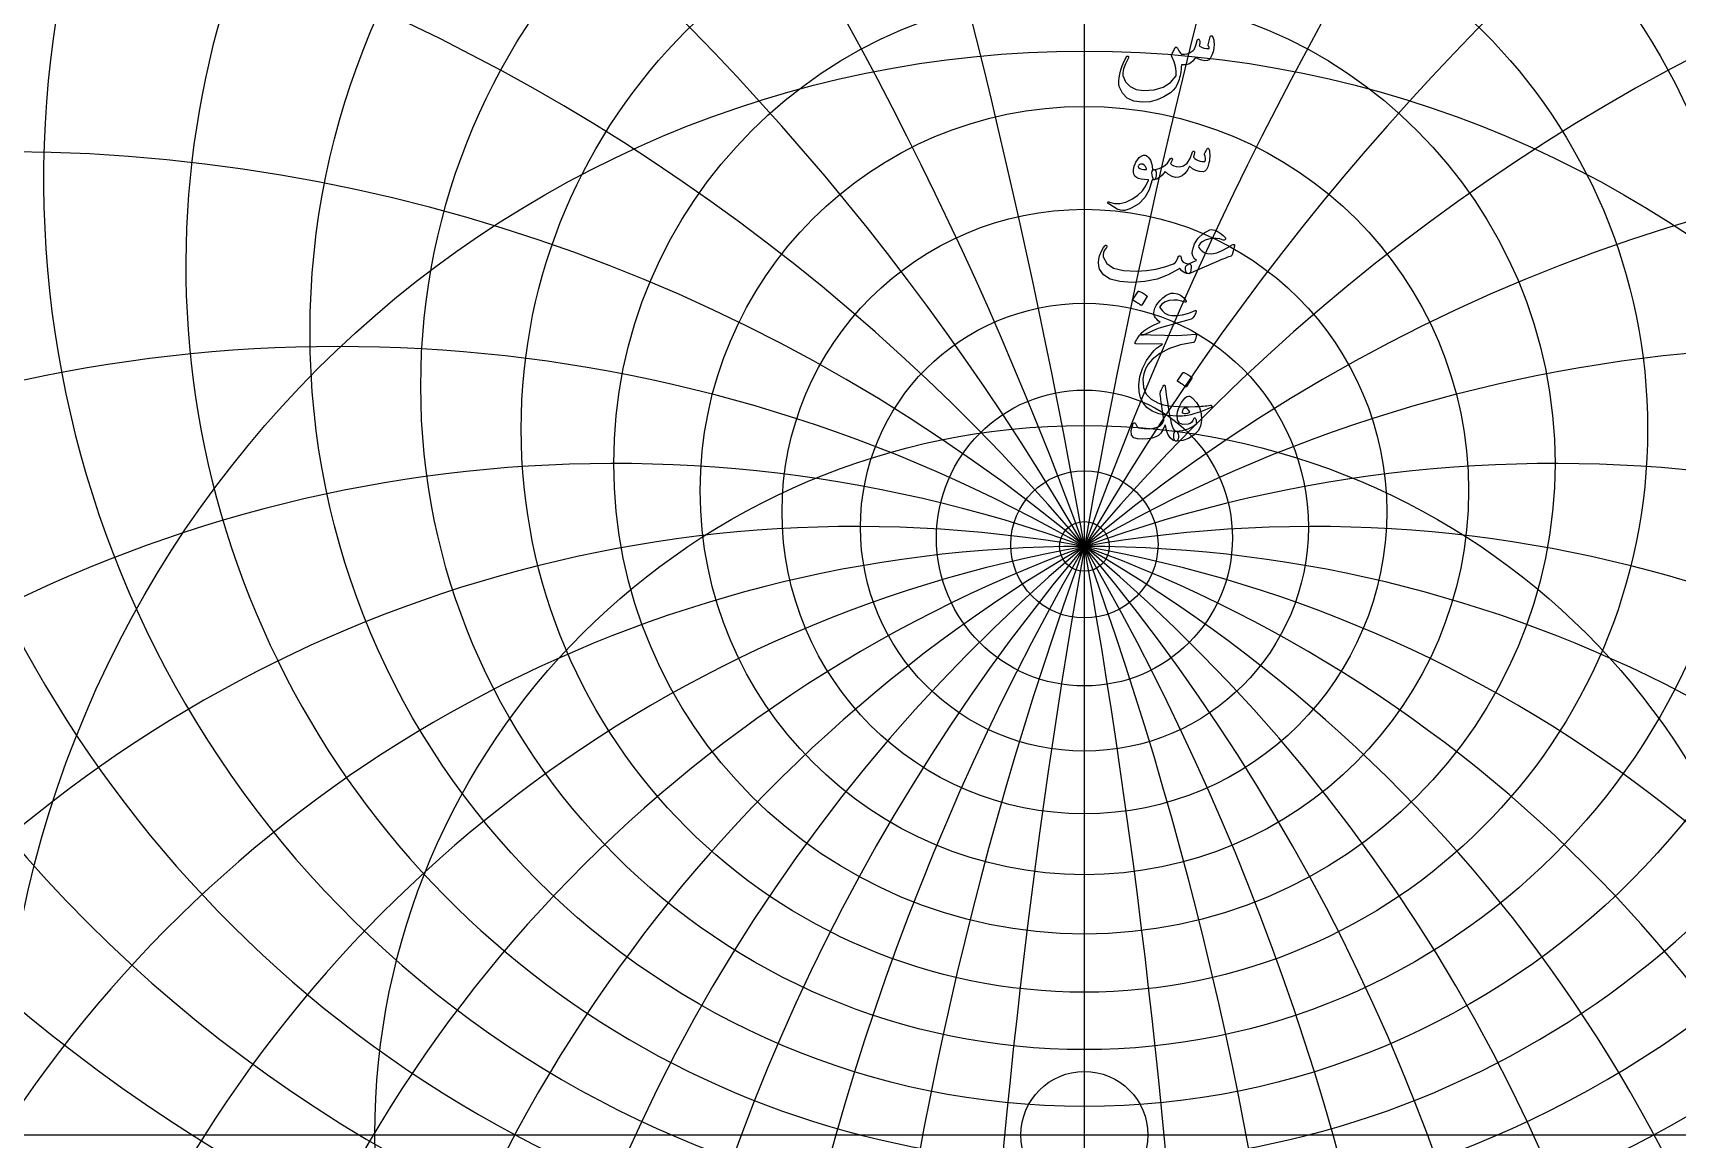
# Model space of a CAD drawing. Header units: millimetres. Extents: x -68 to 68, y -68 to 70.
# Drawn here: x -38.1 to 21.5, y -0.2 to 39.9 of the extents above; entities that cross this region are included whole.
import ezdxf

# ---------------------------------------------------------------- set-up
doc = ezdxf.new("R2010")
doc.units = ezdxf.units.MM
for name, color, linetype in [('CUT_INNER', 6, 'Continuous'), ('CUT_OUTER', 1, 'Continuous'), ('ENGRAVE', 7, 'Continuous'), ('ENGRAVE_FINE', 8, 'Continuous'), ('TEXT', 5, 'Continuous')]:
    doc.layers.add(name, color=color, linetype=linetype)

msp = doc.modelspace()

# ---------------------------------------------------------------- linework, layer by layer
at = {"layer": 'CUT_INNER'}
msp.add_circle((0, 0), 2.3, dxfattribs=at)
at = {"layer": 'CUT_OUTER'}
msp.add_arc((-0.0002, -0.0002), 68.4749, 142.031029, 87.802838, dxfattribs=at)
at = {"layer": 'ENGRAVE'}
for points in [[(0, -60), (0, 60)], [(-60, 0), (60, 0)]]:
    msp.add_lwpolyline(points, dxfattribs=at)
for centre, radius in [((0, 0), 60), ((0, 29.0872), 28.0588), ((0, 27.1378), 24.0468), ((0, 25.5781), 20.4074), ((0, 24.3334), 17.0542), ((0, 0), 39.2754), ((0, 23.3501), 13.9209), ((0, 22.5891), 10.9552), ((0, 22.0226), 8.1145), ((0, 21.6308), 5.3624), ((0, 0), 25.7092), ((0, 21.4007), 2.6673), ((0, 21.3248), 0.9)]:
    msp.add_circle(centre, radius, dxfattribs=at)
for centre, radius, start, end in [((0, 31.5316), 32.56, 131.172626, 48.827374), ((0, 34.6226), 37.7136, 157.98396, 22.01604), ((0, 38.5859), 43.7566, 176.664202, 3.335798), ((0, 43.7699), 51.0492, 191.904364, 348.095636), ((0, 50.7405), 60.1697, 205.149698, 334.850302), ((0, -25.5057), 46.8305, 33, 147), ((0, -25.5057), 46.8305, 33, 147), ((0, 60.4788), 72.1127, 217.070295, 322.929705)]:
    msp.add_arc(centre, radius, start, end, dxfattribs=at)
at = {"layer": 'ENGRAVE_FINE'}
for centre, radius, start, end in [((-265.589, -25.5057), 269.6861, 2.969013, 18.313318), ((-265.589, -25.5057), 269.6861, 2.969013, 18.313318), ((265.589, -25.5057), 269.6861, 161.686682, 177.030987), ((265.589, -25.5057), 269.6861, 161.686682, 177.030987), ((-128.6657, -25.5057), 136.9232, 5.979733, 36.962322), ((-128.6657, -25.5057), 136.9232, 5.979733, 36.962322), ((128.6657, -25.5057), 136.9232, 143.037678, 174.020267), ((128.6657, -25.5057), 136.9232, 143.037678, 174.020267), ((-81.1128, -25.5057), 93.661, 9.076124, 56.31782), ((-81.1128, -25.5057), 93.661, 9.076124, 56.31782), ((81.1128, -25.5057), 93.661, 123.68218, 170.923876), ((81.1128, -25.5057), 93.661, 123.68218, 170.923876), ((-55.8104, -25.5057), 72.8553, 12.306911, 76.81627), ((-55.8104, -25.5057), 72.8553, 12.306911, 76.81627), ((55.8104, -25.5057), 72.8553, 103.18373, 167.693089), ((55.8104, -25.5057), 72.8553, 103.18373, 167.693089), ((-39.2955, -25.5057), 61.1329, 15.72862, 98.962673), ((-39.2955, -25.5057), 61.1329, 15.72862, 98.962673), ((39.2955, -25.5057), 61.1329, 81.037327, 164.27138), ((39.2955, -25.5057), 61.1329, 81.037327, 164.27138), ((-27.0376, -25.5057), 54.0752, 19.409554, 123.219246), ((-27.0376, -25.5057), 54.0752, 19.409554, 123.219246), ((27.0376, -25.5057), 54.0752, 56.780754, 160.590446), ((27.0376, -25.5057), 54.0752, 56.780754, 160.590446), ((-17.0449, -25.5057), 49.836, 23.435256, 134.139707), ((-17.0449, -25.5057), 49.836, 23.435256, 134.139707), ((17.0449, -25.5057), 49.836, 45.860293, 156.564744), ((17.0449, -25.5057), 49.836, 45.860293, 156.564744), ((-8.2575, -25.5057), 47.5529, 27.916334, 141.112561), ((-8.2575, -25.5057), 47.5529, 27.916334, 141.112561), ((8.2575, -25.5057), 47.5529, 38.887439, 152.083666), ((8.2575, -25.5057), 47.5529, 38.887439, 152.083666)]:
    msp.add_arc(centre, radius, start, end, dxfattribs=at)
at = {"layer": 'TEXT'}
for points in [[(4.5548, 39.7925), (4.5618, 39.81), (4.5708, 39.8224), (4.5817, 39.8299), (4.5947, 39.8324), (4.6114, 39.8304), (4.6257, 39.8244), (4.6374, 39.8145), (4.6466, 39.8005), (4.6693, 39.7506), (4.6855, 39.6887), (4.6953, 39.6149), (4.6985, 39.529), (4.6898, 39.3888), (4.6636, 39.2556), (4.6199, 39.1293), (4.5588, 39.0101), (4.5378, 38.9814), (4.5149, 38.9592), (4.4899, 38.9435), (4.463, 38.9342), (4.3654, 38.928), (4.2604, 38.9452), (4.1479, 38.9859), (4.0279, 39.05), (3.9268, 38.9115), (3.8073, 38.8195), (3.6693, 38.7738), (3.5129, 38.7746), (3.5078, 38.6904), (3.5004, 38.6094), (3.4908, 38.5317), (3.479, 38.4572), (3.4649, 38.3855), (3.4485, 38.316), (3.4299, 38.2487), (3.4091, 38.1838), (3.3607, 38.0665), (3.2953, 37.9582), (3.213, 37.8589), (3.1137, 37.7686), (2.8814, 37.6139), (2.6357, 37.5051), (2.3764, 37.4422), (2.1037, 37.4253), (1.7966, 37.4669), (1.5539, 37.576), (1.3755, 37.7524), (1.2615, 37.9961), (1.246, 38.084), (1.2435, 38.1877), (1.254, 38.3075), (1.2774, 38.4432), (1.3151, 38.5919), (1.3682, 38.7466), (1.4368, 38.9073), (1.5209, 39.074), (1.5277, 39.0844), (1.5359, 39.0919), (1.5456, 39.0964), (1.5569, 39.0979), (1.5681, 39.0969), (1.5778, 39.0939), (1.586, 39.0889), (1.5928, 39.0819), (1.5973, 39.0717), (1.5988, 39.061), (1.5973, 39.0498), (1.5928, 39.038), (1.486, 38.8162), (1.4171, 38.6338), (1.3862, 38.4909), (1.3932, 38.3873), (1.494, 38.1591), (1.6527, 37.9931), (1.8692, 37.8896), (2.1437, 37.8484), (2.5274, 37.8729), (2.8522, 37.9702), (3.1182, 38.1403), (3.3253, 38.3833), (3.3245, 38.5435), (3.2983, 38.7127), (3.2467, 38.8908), (3.1696, 39.0779), (3.1599, 39.0969), (3.1546, 39.1139), (3.1539, 39.1288), (3.1576, 39.1418), (3.1791, 39.1864), (3.1995, 39.2281), (3.219, 39.2672), (3.2375, 39.3035), (3.2549, 39.3365), (3.2714, 39.3659), (3.2869, 39.3914), (3.3013, 39.4133), (3.3096, 39.4225), (3.3183, 39.4262), (3.3275, 39.4245), (3.3373, 39.4173), (3.3422, 39.4118), (3.3492, 39.4033), (3.3582, 39.3918), (3.3692, 39.3773), (3.3817, 39.3599), (3.3951, 39.3394), (3.4096, 39.316), (3.4251, 39.2895), (3.4565, 39.2386), (3.483, 39.2017), (3.5044, 39.1787), (3.5209, 39.1698), (3.6247, 39.161), (3.7285, 39.1787), (3.8323, 39.2229), (3.936, 39.2935), (3.9737, 39.3404), (4.0109, 39.4173), (4.0476, 39.524), (4.0838, 39.6608), (4.0872, 39.6737), (4.0937, 39.6847), (4.1032, 39.6937), (4.1157, 39.7007), (4.1274, 39.7052), (4.1386, 39.7067), (4.1494, 39.7052), (4.1596, 39.7007), (4.1748, 39.6757), (4.1806, 39.6288), (4.1768, 39.56), (4.1636, 39.4692), (4.2442, 39.4198), (4.3303, 39.3873), (4.4218, 39.3719), (4.5189, 39.3733), (4.5176, 39.4025), (4.5139, 39.4262), (4.5076, 39.4445), (4.4989, 39.4572), (4.4889, 39.4692), (4.4829, 39.4811), (4.4809, 39.4931), (4.4829, 39.5051)], [(4.461, 35.7545), (4.4697, 35.7605), (4.4799, 35.7585), (4.4917, 35.7485), (4.5049, 35.7306), (4.5191, 35.7001), (4.5298, 35.6567), (4.5371, 35.6003), (4.5408, 35.531), (4.5421, 35.4521), (4.5378, 35.3753), (4.5281, 35.3004), (4.5129, 35.2276), (4.4685, 35.0859), (4.4191, 34.9841), (4.3647, 34.9222), (4.3053, 34.9003), (4.1648, 34.9085), (4.0348, 34.9452), (3.9153, 35.0103), (3.8063, 35.1038), (3.7315, 34.9564), (3.6426, 34.8414), (3.5398, 34.7588), (3.4231, 34.7086), (3.3006, 34.6977), (3.1766, 34.7286), (3.0511, 34.8015), (2.9241, 34.9162), (2.8213, 34.7852), (2.7205, 34.6917), (2.6217, 34.6355), (2.5249, 34.6168), (2.5054, 34.6278), (2.487, 34.6607), (2.4695, 34.7156), (2.453, 34.7925), (2.4471, 34.8683), (2.457, 34.9242), (2.483, 34.9601), (2.5249, 34.9761), (2.709, 35.0178), (2.8702, 35.0989), (3.0084, 35.2194), (3.1237, 35.3793), (3.1299, 35.388), (3.1367, 35.3943), (3.1439, 35.398), (3.1516, 35.3992), (3.1611, 35.3983), (3.1696, 35.3953), (3.1771, 35.3903), (3.1836, 35.3833), (3.1873, 35.3618), (3.1786, 35.3254), (3.1574, 35.274), (3.1237, 35.2076), (3.1679, 35.1565), (3.2365, 35.1188), (3.3295, 35.0946), (3.447, 35.0839), (3.5935, 35.1146), (3.7215, 35.2146), (3.831, 35.384), (3.9221, 35.6228), (3.9266, 35.635), (3.9321, 35.6438), (3.9385, 35.649), (3.946, 35.6507), (3.9573, 35.6497), (3.967, 35.6467), (3.9752, 35.6418), (3.982, 35.6348), (3.9869, 35.6248), (3.9899, 35.6148), (3.9909, 35.6048), (3.9899, 35.5949), (3.95, 35.4272), (3.9967, 35.3858), (4.0528, 35.3494), (4.1184, 35.3179), (4.1935, 35.2915), (4.2666, 35.2743), (4.3223, 35.2705), (4.3604, 35.2802), (4.3811, 35.3034), (4.3879, 35.3389), (4.3841, 35.3893), (4.3699, 35.4546), (4.3452, 35.535), (4.3495, 35.5577), (4.3702, 35.6018), (4.4073, 35.6675), (4.461, 35.7545)], [(2.4451, 34.5729), (2.3515, 34.2443), (2.1946, 33.9691), (1.9743, 33.7473), (1.6906, 33.5789), (1.6509, 33.5618), (1.6117, 33.5465), (1.5731, 33.5329), (1.5349, 33.521), (1.4975, 33.5112), (1.461, 33.5036), (1.4256, 33.4982), (1.3912, 33.4951), (1.3054, 33.5073), (1.1916, 33.552), (1.0499, 33.6291), (0.8802, 33.7386), (0.862, 33.7543), (0.8513, 33.7695), (0.848, 33.7843), (0.8523, 33.7985), (0.8618, 33.8095), (0.8742, 33.8145), (0.8897, 33.8135), (0.9082, 33.8065), (1.0846, 33.7493), (1.2824, 33.7496), (1.5017, 33.8072), (1.7425, 33.9222), (1.9391, 34.0557), (2.1018, 34.2126), (2.2305, 34.393), (2.3253, 34.5969), (2.3246, 34.6041), (2.3223, 34.6098), (2.3186, 34.6141), (2.3133, 34.6168), (2.1759, 34.6248), (2.0588, 34.6408), (1.9623, 34.6647), (1.8862, 34.6967), (1.8273, 34.7461), (1.7904, 34.8144), (1.7754, 34.9018), (1.7824, 35.008), (1.7846, 35.0221), (1.7874, 35.0365), (1.7906, 35.0511), (1.7944, 35.0659), (1.7986, 35.0813), (1.8034, 35.0974), (1.8086, 35.1142), (1.8143, 35.1318), (1.8612, 35.2458), (1.9181, 35.3404), (1.985, 35.4155), (2.0618, 35.4711), (2.1404, 35.5015), (2.2125, 35.501), (2.2781, 35.4696), (2.3373, 35.4072), (2.3889, 35.3204), (2.4281, 35.2196), (2.4548, 35.1048), (2.469, 34.9761), (2.4769, 34.9762), (2.4845, 34.9766), (2.4918, 34.9772), (2.499, 34.9781), (2.5061, 34.979), (2.5134, 34.9796), (2.521, 34.98), (2.5289, 34.9801), (2.5558, 34.9744), (2.5768, 34.9571), (2.5918, 34.9285), (2.6007, 34.8883), (2.6045, 34.8441), (2.6037, 34.7995), (2.5985, 34.7543), (2.5888, 34.7086), (2.576, 34.6685), (2.5618, 34.6398), (2.5461, 34.6226), (2.5289, 34.6168), (2.453, 34.6168), (2.4525, 34.6096), (2.451, 34.5999), (2.4486, 34.5876), (2.4451, 34.5729)], [(2.2534, 35.02), (2.2115, 35.0931), (2.1656, 35.1448), (2.1157, 35.175), (2.0618, 35.1837), (2.0296, 35.1752), (2.001, 35.1617), (1.9758, 35.1433), (1.9541, 35.1198), (1.9471, 35.1073), (1.9461, 35.0939), (1.9511, 35.0794), (1.962, 35.0639), (2.0032, 35.0278), (2.0628, 35.0031), (2.1409, 34.9898), (2.2375, 34.9881), (2.2475, 34.9901), (2.2534, 34.9961), (2.2554, 35.006), (2.2534, 35.02)], [(5.433, 32.2115), (5.3532, 31.8922), (5.3442, 31.8767), (5.3292, 31.8622), (5.3083, 31.8488), (5.2813, 31.8363), (5.2216, 31.8152), (5.1581, 31.7919), (5.0908, 31.7663), (5.0199, 31.7385), (4.9451, 31.7087), (4.8667, 31.6771), (4.7845, 31.6438), (4.6985, 31.6087), (3.7804, 31.2095), (3.7384, 31.2188), (3.7045, 31.2465), (3.6786, 31.2926), (3.6606, 31.3572), (3.6576, 31.4259), (3.6766, 31.484), (3.7175, 31.5316), (3.7804, 31.5688), (3.7882, 31.5724), (3.8038, 31.5793), (3.8271, 31.5894), (3.8582, 31.6028), (3.8968, 31.6191), (3.9425, 31.6382), (3.9956, 31.66), (4.0558, 31.6846), (3.9782, 31.7642), (3.9291, 31.8513), (3.9084, 31.9458), (3.9161, 32.0479), (3.9929, 32.2906), (4.1237, 32.4959), (4.3083, 32.6639), (4.5468, 32.7943), (4.599, 32.8066), (4.6596, 32.8033), (4.7287, 32.7846), (4.8063, 32.7504), (4.8869, 32.7038), (4.961, 32.6516), (5.0286, 32.594), (5.0897, 32.5309), (5.1069, 32.5077), (5.1147, 32.486), (5.1129, 32.4658), (5.1017, 32.447), (5.0847, 32.4326), (5.0658, 32.4251), (5.0448, 32.4246), (5.0219, 32.4311), (4.9023, 32.4688), (4.7754, 32.486), (4.6409, 32.4827), (4.4989, 32.459), (4.3704, 32.4206), (4.2684, 32.3692), (4.1928, 32.3048), (4.1436, 32.2275), (4.1386, 32.1931), (4.1516, 32.1536), (4.1826, 32.1092), (4.2315, 32.0598), (4.2873, 32.0149), (4.3432, 31.98), (4.3991, 31.955), (4.455, 31.9401), (4.6224, 31.9358), (4.8013, 31.971), (4.9917, 32.0456), (5.1935, 32.1596), (5.2152, 32.1734), (5.2364, 32.1866), (5.2571, 32.1993), (5.2773, 32.2115), (5.2968, 32.223), (5.3153, 32.2335), (5.3327, 32.243), (5.3492, 32.2514), (5.3949, 32.2729), (5.424, 32.2734), (5.4368, 32.2529), (5.433, 32.2115)], [(0.7345, 32.2235), (0.7487, 32.239), (0.7635, 32.2455), (0.7787, 32.243), (0.7944, 32.2315), (0.8064, 32.2165), (0.8104, 32.1995), (0.8064, 32.1806), (0.7944, 32.1596), (0.7335, 32.0653), (0.6946, 31.978), (0.6776, 31.8977), (0.6826, 31.8243), (0.8076, 31.5833), (1.0509, 31.4151), (1.4124, 31.3198), (1.8922, 31.2974), (2.2482, 31.3236), (2.5898, 31.3782), (2.9169, 31.4613), (3.2295, 31.5728), (3.2846, 31.6055), (3.3303, 31.6556), (3.3664, 31.7233), (3.3931, 31.8083), (3.4021, 31.8325), (3.4171, 31.8493), (3.4381, 31.8585), (3.465, 31.8602), (3.4842, 31.852), (3.4979, 31.8353), (3.5062, 31.8101), (3.5089, 31.7764), (3.5276, 31.6931), (3.5798, 31.6307), (3.6653, 31.5893), (3.7844, 31.5688), (3.8273, 31.5593), (3.8562, 31.5349), (3.8712, 31.4955), (3.8722, 31.4411), (3.8577, 31.3398), (3.8382, 31.2674), (3.8138, 31.224), (3.7844, 31.2095), (3.6968, 31.221), (3.6137, 31.2555), (3.5351, 31.3128), (3.461, 31.3932), (3.4548, 31.3964), (3.444, 31.3942), (3.4288, 31.3864), (3.4091, 31.3732), (3.0369, 31.1636), (2.6307, 31.0139), (2.1906, 30.9241), (1.7165, 30.8942), (1.2784, 30.9241), (0.9381, 31.0139), (0.6956, 31.1636), (0.5509, 31.3732), (0.518, 31.4902), (0.507, 31.6097), (0.518, 31.7317), (0.5509, 31.8562), (0.5953, 31.972), (0.6407, 32.0718), (0.6871, 32.1556), (0.7345, 32.2235)], [(1.9441, 30.5668), (1.9491, 30.5718), (1.956, 30.5748), (1.965, 30.5758), (1.976, 30.5748), (2.0536, 30.5434), (2.1267, 30.505), (2.1953, 30.4596), (2.2594, 30.4072), (2.2657, 30.3992), (2.2684, 30.3912), (2.2677, 30.3832), (2.2634, 30.3752), (2.0758, 30.0718), (2.0688, 30.0646), (2.0598, 30.0629), (2.0489, 30.0666), (2.0359, 30.0758), (2.0247, 30.0838), (2.0069, 30.0958), (1.9827, 30.1118), (1.9521, 30.1317), (1.9144, 30.1557), (1.8692, 30.1836), (1.8166, 30.2156), (1.7565, 30.2515), (1.7485, 30.2575), (1.7445, 30.2635), (1.7445, 30.2694), (1.7485, 30.2754)], [(4.0498, 29.8701), (4.0531, 29.8419), (4.0348, 29.7892), (3.9952, 29.7121), (3.9341, 29.6106), (3.9211, 29.5941), (3.9061, 29.5806), (3.8891, 29.5702), (3.8702, 29.5627), (3.6147, 29.4923), (3.3872, 29.429), (3.1876, 29.3726), (3.0159, 29.3232), (2.8722, 29.281), (2.7564, 29.2463), (2.6686, 29.2191), (2.6087, 29.1994), (2.1257, 28.9839), (2.0918, 28.9814), (2.0658, 28.9859), (2.0479, 28.9973), (2.0379, 29.0158), (2.0376, 29.0225), (2.0409, 29.0308), (2.0476, 29.0405), (2.0578, 29.0517), (2.1561, 29.144), (2.3033, 29.2413), (2.4995, 29.3436), (2.7445, 29.4509), (2.6778, 29.5078), (2.6217, 29.5627), (2.576, 29.6156), (2.5409, 29.6665), (2.5192, 29.7221), (2.5139, 29.7892), (2.5251, 29.8678), (2.5528, 29.9579), (2.5978, 30.0517), (2.6606, 30.1455), (2.7415, 30.2393), (2.8403, 30.3331), (2.9478, 30.4142), (3.0508, 30.4699), (3.1494, 30.5), (3.2434, 30.5048), (3.3709, 30.4791), (3.486, 30.4259), (3.5885, 30.3454), (3.6786, 30.2373), (3.6866, 30.2239), (3.6905, 30.2114), (3.6905, 30.1999), (3.6866, 30.1894), (3.6778, 30.1797), (3.6676, 30.1745), (3.6559, 30.1737), (3.6426, 30.1774), (3.5839, 30.1962), (3.5274, 30.2124), (3.4731, 30.2261), (3.4211, 30.2373), (3.3716, 30.2458), (3.3248, 30.2513), (3.2807, 30.2538), (3.2395, 30.2533), (3.0676, 30.2331), (2.9231, 30.1844), (2.8061, 30.1073), (2.7165, 30.0018), (2.8118, 29.8763), (2.9181, 29.7832), (3.0354, 29.7226), (3.1636, 29.6944), (3.3545, 29.6924), (3.5598, 29.7224), (3.7796, 29.7842), (4.0139, 29.878), (4.0236, 29.8805), (4.0329, 29.88), (4.0416, 29.8766), (4.0498, 29.8701)], [(2.3932, 28.9958), (2.9054, 28.9779), (3.3482, 28.9759), (3.7217, 28.9898), (4.0259, 29.0198), (4.0352, 29.0209), (4.0433, 29.0203), (4.0502, 29.0179), (4.0558, 29.0138), (4.0599, 29.0082), (4.0623, 29.0013), (4.0629, 28.9932), (4.0618, 28.9839), (4.0539, 28.9474), (4.0463, 28.914), (4.039, 28.8836), (4.0319, 28.8561), (4.025, 28.8317), (4.0184, 28.8102), (4.012, 28.7917), (4.0059, 28.7763), (3.9929, 28.7516), (3.978, 28.7334), (3.961, 28.7216), (3.942, 28.7164), (3.481, 28.6328), (3.0798, 28.5018), (2.7385, 28.3234), (2.457, 28.0976), (2.3148, 27.9352), (2.2115, 27.7633), (2.1472, 27.5819), (2.1217, 27.3911), (2.1462, 27.0914), (2.2435, 26.8472), (2.4136, 26.6583), (2.6566, 26.5248), (2.7826, 26.4844), (2.9211, 26.451), (3.072, 26.4245), (3.2355, 26.4051), (3.4111, 26.3923), (3.5987, 26.3861), (3.7983, 26.3864), (4.0099, 26.3931), (4.0851, 26.3973), (4.1591, 26.4021), (4.2318, 26.4073), (4.3033, 26.413), (4.373, 26.4193), (4.4405, 26.426), (4.5058, 26.4333), (4.5688, 26.441), (4.588, 26.442), (4.6017, 26.437), (4.6099, 26.426), (4.6127, 26.4091), (4.6112, 26.3893), (4.6067, 26.3741), (4.5992, 26.3634), (4.5887, 26.3572), (4.476, 26.3095), (4.3692, 26.2663), (4.2684, 26.2277), (4.1736, 26.1935), (4.085, 26.1636), (4.0029, 26.1376), (3.9273, 26.1156), (3.8582, 26.0977), (3.7932, 26.0845), (3.73, 26.0727), (3.6685, 26.0625), (3.6087, 26.0538), (3.5505, 26.047), (3.4934, 26.0428), (3.4377, 26.0411), (3.3832, 26.0418), (3.0109, 26.0707), (2.7005, 26.1336), (2.452, 26.2304), (2.2654, 26.3612), (2.1285, 26.5246), (2.0329, 26.7154), (1.9788, 26.9337), (1.966, 27.1795), (2.0052, 27.4844), (2.0988, 27.7803), (2.2467, 28.0672), (2.4491, 28.3451), (2.5281, 28.4292), (2.6177, 28.5098), (2.7178, 28.5869), (2.8283, 28.6605), (1.8622, 28.6685), (1.839, 28.6785), (1.8293, 28.6964), (1.833, 28.7224), (1.8503, 28.7563), (1.8827, 28.8057), (1.9121, 28.8501), (1.9386, 28.8895), (1.962, 28.924), (1.9825, 28.9532), (2, 28.9769), (2.0144, 28.9951), (2.0259, 29.0078), (2.0519, 29.0101), (2.1217, 29.0088), (2.2355, 29.0041), (2.3932, 28.9958)], [(3.5688, 27.6155), (3.5738, 27.6205), (3.5808, 27.6235), (3.5897, 27.6245), (3.6007, 27.6235), (3.6783, 27.592), (3.7514, 27.5536), (3.82, 27.5082), (3.8842, 27.4558), (3.8904, 27.4478), (3.8931, 27.4398), (3.8924, 27.4318), (3.8881, 27.4239), (3.7005, 27.1205), (3.6935, 27.1132), (3.6846, 27.1115), (3.6736, 27.1152), (3.6606, 27.1245), (3.6494, 27.1325), (3.6317, 27.1444), (3.6075, 27.1604), (3.5768, 27.1804), (3.5391, 27.2043), (3.4939, 27.2322), (3.4413, 27.2642), (3.3812, 27.3001), (3.3732, 27.3061), (3.3692, 27.3121), (3.3692, 27.3181), (3.3732, 27.3241)], [(3.3213, 25.4997), (3.3502, 25.4858), (3.3732, 25.4638), (3.3902, 25.4339), (3.4011, 25.396), (3.4084, 25.3491), (3.4101, 25.3041), (3.4064, 25.2612), (3.3971, 25.2203), (3.3834, 25.1854), (3.3662, 25.1604), (3.3455, 25.1455), (3.3213, 25.1405), (3.2018, 25.1737), (3.1027, 25.2572), (3.0241, 25.3912), (2.966, 25.5756), (2.9585, 25.6074), (2.952, 25.635), (2.9465, 25.6583), (2.9421, 25.6774), (2.9386, 25.6922), (2.9361, 25.7028), (2.9346, 25.7092), (2.9341, 25.7113), (2.9281, 25.723), (2.9221, 25.7263), (2.9161, 25.7211), (2.9101, 25.7073), (2.8423, 25.5541), (2.7664, 25.4339), (2.6826, 25.3466), (2.5908, 25.2922), (2.4575, 25.2503), (2.3014, 25.2243), (2.1222, 25.2143), (1.9201, 25.2203), (1.7851, 25.262), (1.7115, 25.363), (1.6993, 25.5235), (1.7485, 25.7433), (1.7597, 25.7697), (1.7734, 25.7892), (1.7896, 25.8016), (1.8083, 25.8071), (1.8268, 25.8054), (1.8423, 25.7961), (1.8548, 25.7794), (1.8642, 25.7552), (1.8844, 25.7036), (1.9091, 25.6644), (1.9383, 25.6377), (1.972, 25.6235), (2.1609, 25.5946), (2.3403, 25.5916), (2.5102, 25.6145), (2.6706, 25.6634), (2.7402, 25.6998), (2.7973, 25.7492), (2.842, 25.8116), (2.8742, 25.887), (2.8722, 25.9226), (2.8622, 26.0057), (2.8443, 26.1362), (2.8183, 26.3141), (2.8051, 26.4093), (2.7934, 26.4952), (2.7831, 26.572), (2.7744, 26.6394), (2.7669, 26.6972), (2.7604, 26.7447), (2.7549, 26.782), (2.7504, 26.8091), (2.7467, 26.8505), (2.7474, 26.8869), (2.7527, 26.9184), (2.7624, 26.9448), (2.7779, 26.9776), (2.7924, 27.0082), (2.8058, 27.0365), (2.8183, 27.0626), (2.8295, 27.0864), (2.8393, 27.108), (2.8475, 27.1273), (2.8542, 27.1444), (2.8612, 27.1581), (2.8702, 27.1674), (2.8812, 27.1721), (2.8942, 27.1724), (2.9084, 27.1669), (2.9191, 27.1584), (2.9263, 27.1469), (2.9301, 27.1325), (2.9544, 26.9282), (2.9795, 26.7348), (3.0053, 26.552), (3.0319, 26.38), (3.0589, 26.2187), (3.0863, 26.0681), (3.1138, 25.9283), (3.1417, 25.7991), (3.1753, 25.6786), (3.2165, 25.5886), (3.2652, 25.5289), (3.3213, 25.4997)], [(3.7804, 26.7732), (3.8078, 26.7692), (3.8382, 26.7572), (3.8717, 26.7372), (3.9081, 26.7093), (4.064, 26.5431), (4.1726, 26.356), (4.2337, 26.1479), (4.2474, 25.9189), (4.2352, 25.7996), (4.2105, 25.6934), (4.1733, 25.6), (4.1237, 25.5197), (3.9627, 25.3538), (3.7754, 25.2353), (3.5616, 25.1642), (3.3213, 25.1405), (3.2971, 25.1462), (3.2764, 25.1634), (3.2592, 25.1921), (3.2454, 25.2323), (3.2403, 25.2545), (3.237, 25.2772), (3.2353, 25.3004), (3.2355, 25.3241), (3.2368, 25.3476), (3.239, 25.37), (3.2418, 25.3915), (3.2454, 25.4119), (3.2562, 25.4474), (3.2724, 25.4738), (3.2941, 25.4913), (3.3213, 25.4997), (3.5553, 25.5312), (3.7584, 25.5896), (3.9306, 25.6749), (4.0718, 25.7872), (4.065, 25.8433), (4.0568, 25.888), (4.0471, 25.9211), (4.0358, 25.9429), (4.0224, 25.9616), (4.0099, 25.9738), (3.9984, 25.9795), (3.9879, 25.9788), (3.9807, 25.9763), (3.975, 25.9728), (3.9707, 25.9683), (3.968, 25.9628), (3.9296, 25.884), (3.8822, 25.8231), (3.8258, 25.7802), (3.7604, 25.7552), (3.5705, 25.7405), (3.4401, 25.7922), (3.3689, 25.9102), (3.3572, 26.0945), (3.3732, 26.2003), (3.4051, 26.3101), (3.453, 26.4239), (3.5169, 26.5416), (3.5843, 26.6429), (3.6506, 26.7153), (3.716, 26.7587), (3.7804, 26.7732)], [(3.6486, 26.342), (3.609, 26.3308), (3.5778, 26.3011), (3.5551, 26.253), (3.5408, 26.1864), (3.5411, 26.1759), (3.5418, 26.1684), (3.5431, 26.1639), (3.5448, 26.1624), (3.585, 26.1527), (3.6257, 26.1474), (3.6668, 26.1467), (3.7085, 26.1504), (3.7452, 26.1582), (3.7754, 26.1694), (3.7991, 26.1841), (3.8163, 26.2023), (3.7714, 26.2664), (3.7285, 26.3111), (3.6876, 26.3363), (3.6486, 26.342)]]:
    msp.add_lwpolyline(points, close=True, dxfattribs=at)

doc.saveas('drawing.dxf')
